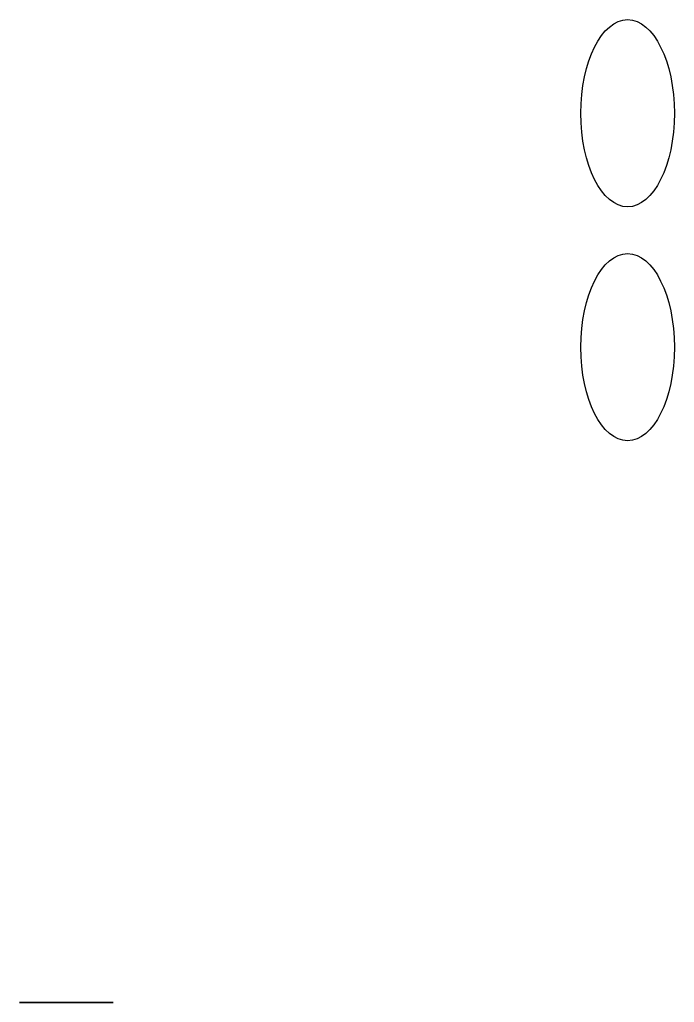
# Model space of a CAD drawing. Header units: inches. Extents: x -3 to 11, y 4 to 25.
import ezdxf

# ---------------------------------------------------------------- set-up
doc = ezdxf.new("R2010")
doc.units = ezdxf.units.IN
doc.layers.add('PECA', color=7, linetype='Continuous')

# ---------------------------------------------------------------- blocks, each defined once
blk = doc.blocks.new('CIRCULO', base_point=(1, 0))
blk.add_circle((0, 0), 1)

msp = doc.modelspace()

# ---------------------------------------------------------------- linework, layer by layer
at = {"extrusion": (0, 1, 0)}
msp.add_circle((2, 3, 4), 1, dxfattribs=at)

# ---------------------------------------------------------------- block references
at = {"layer": 'PECA', "xscale": 2, "rotation": 90, "row_count": 1, "column_count": 2, "row_spacing": 0, "column_spacing": 5}
msp.add_blockref('CIRCULO', (10, 20), dxfattribs=at)

doc.saveas('drawing.dxf')
